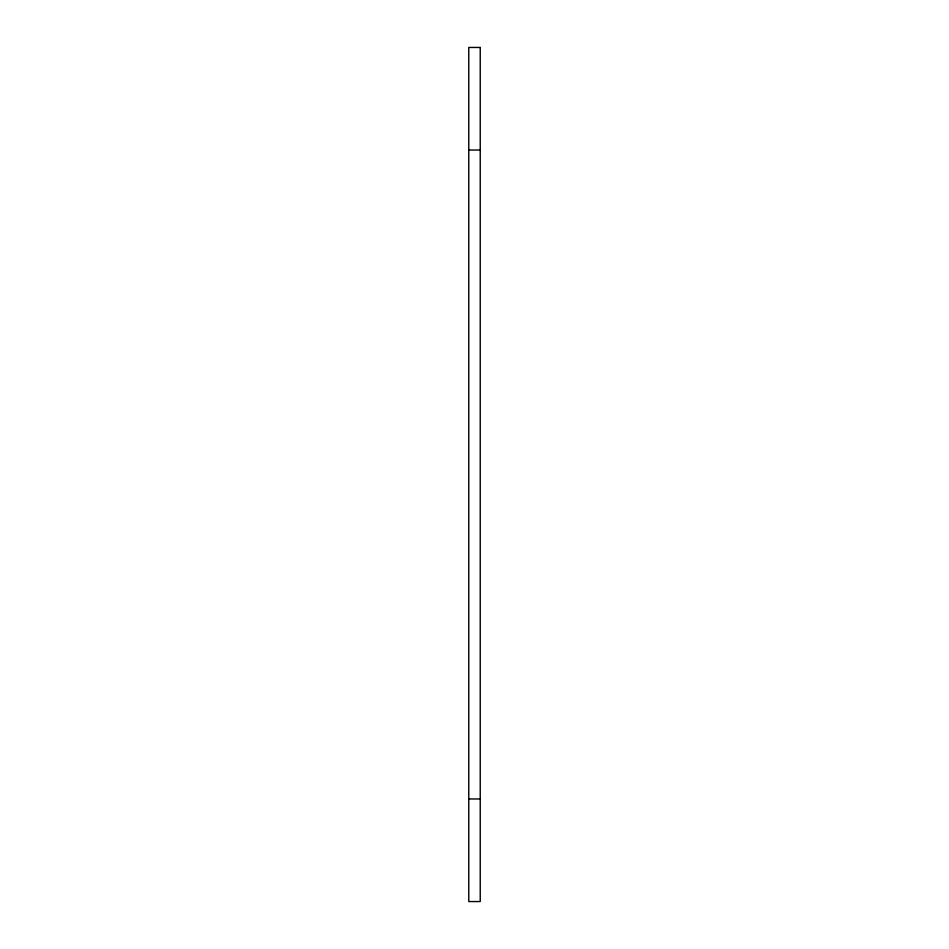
<?xml version="1.0" encoding="UTF-8"?>
<svg xmlns="http://www.w3.org/2000/svg" width="949" height="949" viewBox="0 0 949 949"><rect width="100%" height="100%" fill="white"/><g stroke="black" fill="none" stroke-linecap="round" stroke-linejoin="round"><path stroke-width="1.42" d="M468.77 150.037L480.23 150.037M468.77 798.963L480.23 798.963M480.23 47.45L468.77 47.45L468.77 901.55L480.23 901.55L480.23 47.45"/></g></svg>
